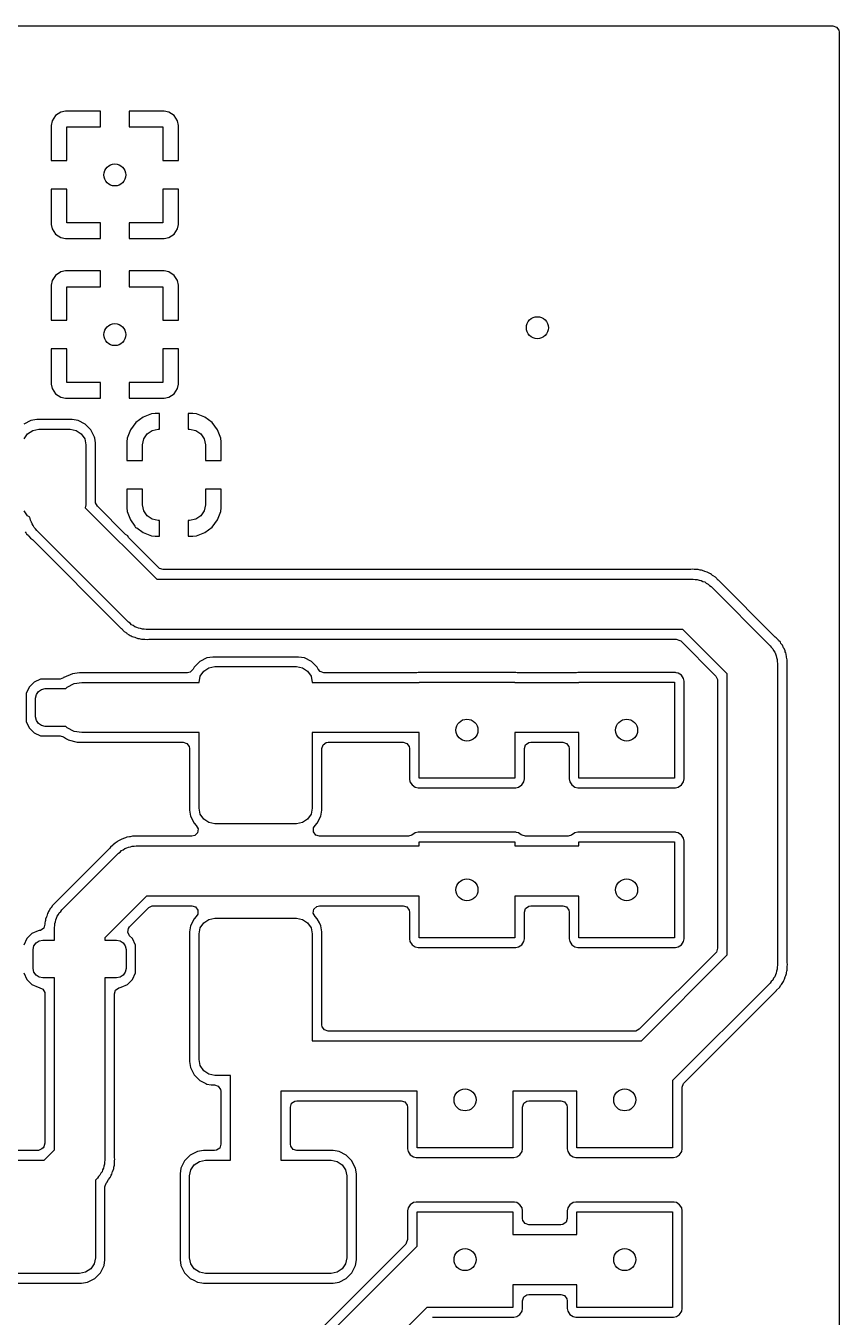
# Model space of a CAD drawing. Extents: x 0.21 to 1.39, y 0.21 to 1.79.
# Drawn here: x 0.88 to 1.389, y 0.98 to 1.789 of the extents above; entities that cross this region are included whole.
import ezdxf

# ---------------------------------------------------------------- set-up
doc = ezdxf.new("R2010")
doc.units = 0
doc.header["$MEASUREMENT"] = 0
doc.layers.add('BLACK', color=7, linetype='CONTINUOUS')

msp = doc.modelspace()

# ---------------------------------------------------------------- linework, layer by layer
at = {"layer": 'BLACK', "linetype": 'CONTINUOUS'}
for p, q in [((0.21496, 1.789), (1.38504, 1.789)), ((1.38504, 1.789), (1.38736, 1.78824)), ((1.38736, 1.78824), (1.3888, 1.78626)), ((1.3888, 1.78626), (1.389, 1.78504)), ((1.389, 1.78504), (1.389, 0.21496)), ((0.89834, 1.73277), (0.89616, 1.72951)), ((0.90159, 1.73494), (0.89834, 1.73277)), ((0.90446, 1.73551), (0.90159, 1.73494)), ((0.92645, 1.73551), (0.90446, 1.73551)), ((0.92645, 1.72567), (0.92645, 1.73551)), ((0.9664, 1.73551), (0.94442, 1.73551)), ((0.94442, 1.73551), (0.94442, 1.72567)), ((0.96927, 1.73494), (0.9664, 1.73551)), ((0.97253, 1.73277), (0.96927, 1.73494)), ((0.9747, 1.72951), (0.97253, 1.73277)), ((0.89616, 1.72951), (0.89559, 1.72664)), ((0.89559, 1.72664), (0.89559, 1.70465)), ((0.90543, 1.70465), (0.90543, 1.72567)), ((0.90543, 1.72567), (0.92645, 1.72567)), ((0.94442, 1.72567), (0.96543, 1.72567)), ((0.96543, 1.72567), (0.96543, 1.70465)), ((0.97528, 1.72664), (0.9747, 1.72951)), ((0.97528, 1.70465), (0.97528, 1.72664)), ((0.89559, 1.70465), (0.90543, 1.70465)), ((0.96543, 1.70465), (0.97528, 1.70465)), ((0.90543, 1.68669), (0.89559, 1.68669)), ((0.89559, 1.68669), (0.89559, 1.6647)), ((0.90543, 1.66567), (0.90543, 1.68669)), ((0.97528, 1.68669), (0.96543, 1.68669)), ((0.96543, 1.68669), (0.96543, 1.66567)), ((0.97528, 1.6647), (0.97528, 1.68669)), ((0.92645, 1.66567), (0.90543, 1.66567)), ((0.92645, 1.65583), (0.92645, 1.66567)), ((0.96543, 1.66567), (0.94442, 1.66567)), ((0.94442, 1.66567), (0.94442, 1.65583)), ((0.89559, 1.6647), (0.89616, 1.66183)), ((0.89616, 1.66183), (0.89834, 1.65857)), ((0.89834, 1.65857), (0.90159, 1.6564)), ((0.96927, 1.6564), (0.97253, 1.65857)), ((0.97253, 1.65857), (0.9747, 1.66183)), ((0.9747, 1.66183), (0.97528, 1.6647)), ((0.90159, 1.6564), (0.90446, 1.65583)), ((0.90446, 1.65583), (0.92645, 1.65583)), ((0.94442, 1.65583), (0.9664, 1.65583)), ((0.9664, 1.65583), (0.96927, 1.6564)), ((0.90159, 1.63494), (0.89834, 1.63277)), ((0.90446, 1.63551), (0.90159, 1.63494)), ((0.92645, 1.63551), (0.90446, 1.63551)), ((0.92645, 1.62567), (0.92645, 1.63551)), ((0.9664, 1.63551), (0.94442, 1.63551)), ((0.94442, 1.63551), (0.94442, 1.62567)), ((0.96927, 1.63494), (0.9664, 1.63551)), ((0.97253, 1.63277), (0.96927, 1.63494)), ((0.89616, 1.62951), (0.89559, 1.62664)), ((0.89559, 1.62664), (0.89559, 1.60465)), ((0.89834, 1.63277), (0.89616, 1.62951)), ((0.90543, 1.60465), (0.90543, 1.62567)), ((0.90543, 1.62567), (0.92645, 1.62567)), ((0.94442, 1.62567), (0.96543, 1.62567)), ((0.96543, 1.62567), (0.96543, 1.60465)), ((0.9747, 1.62951), (0.97253, 1.63277)), ((0.97528, 1.62664), (0.9747, 1.62951)), ((0.97528, 1.60465), (0.97528, 1.62664)), ((0.89559, 1.60465), (0.90543, 1.60465)), ((0.96543, 1.60465), (0.97528, 1.60465)), ((0.90543, 1.58669), (0.89559, 1.58669)), ((0.89559, 1.58669), (0.89559, 1.5647)), ((0.90543, 1.56567), (0.90543, 1.58669)), ((0.97528, 1.58669), (0.96543, 1.58669)), ((0.96543, 1.58669), (0.96543, 1.56567)), ((0.97528, 1.5647), (0.97528, 1.58669)), ((0.89559, 1.5647), (0.89616, 1.56183)), ((0.89616, 1.56183), (0.89834, 1.55857)), ((0.92645, 1.56567), (0.90543, 1.56567)), ((0.92645, 1.55583), (0.92645, 1.56567)), ((0.96543, 1.56567), (0.94442, 1.56567)), ((0.94442, 1.56567), (0.94442, 1.55583)), ((0.97253, 1.55857), (0.9747, 1.56183)), ((0.9747, 1.56183), (0.97528, 1.5647)), ((0.89834, 1.55857), (0.90159, 1.5564)), ((0.90159, 1.5564), (0.90446, 1.55583)), ((0.90446, 1.55583), (0.92645, 1.55583)), ((0.94442, 1.55583), (0.9664, 1.55583)), ((0.9664, 1.55583), (0.96927, 1.5564)), ((0.96927, 1.5564), (0.97253, 1.55857)), ((0.95837, 1.54601), (0.95307, 1.54403)), ((0.96072, 1.54626), (0.95837, 1.54601)), ((0.95837, 1.54601), (0.95837, 1.54601)), ((0.96346, 1.54626), (0.96072, 1.54626)), ((0.96346, 1.53642), (0.96346, 1.54626)), ((0.98417, 1.54626), (0.98143, 1.54626)), ((0.98143, 1.54626), (0.98143, 1.53642)), ((0.98651, 1.54601), (0.98417, 1.54626)), ((0.99181, 1.54403), (0.98651, 1.54601)), ((0.98651, 1.54601), (0.98651, 1.54601)), ((0.88283, 1.54185), (0.87836, 1.53957)), ((0.88655, 1.54244), (0.88283, 1.54185)), ((0.88283, 1.54185), (0.88283, 1.54185)), ((0.88403, 1.53567), (0.8878, 1.53642)), ((0.90873, 1.54244), (0.88655, 1.54244)), ((0.88655, 1.54244), (0.88655, 1.54244)), ((0.8878, 1.53642), (0.90748, 1.53642)), ((0.90748, 1.53642), (0.91125, 1.53567)), ((0.91244, 1.54185), (0.90873, 1.54244)), ((0.90873, 1.54244), (0.90873, 1.54244)), ((0.91692, 1.53957), (0.91244, 1.54185)), ((0.91244, 1.54185), (0.91244, 1.54185)), ((0.92047, 1.53601), (0.91692, 1.53957)), ((0.91692, 1.53957), (0.91692, 1.53957)), ((0.91692, 1.53957), (0.91692, 1.53957)), ((0.91692, 1.53957), (0.91692, 1.53957)), ((0.94854, 1.54064), (0.94514, 1.53611)), ((0.95307, 1.54403), (0.94854, 1.54064)), ((0.95307, 1.54403), (0.95307, 1.54403)), ((0.95883, 1.53567), (0.9626, 1.53642)), ((0.9626, 1.53642), (0.96346, 1.53642)), ((0.98143, 1.53642), (0.98228, 1.53642)), ((0.98228, 1.53642), (0.98605, 1.53567)), ((0.99635, 1.54064), (0.99181, 1.54403)), ((0.99181, 1.54403), (0.99181, 1.54403)), ((0.99974, 1.53611), (0.99635, 1.54064)), ((0.8787, 1.53034), (0.88084, 1.53353)), ((0.88084, 1.53353), (0.88403, 1.53567)), ((0.91125, 1.53567), (0.91444, 1.53353)), ((0.91444, 1.53353), (0.91657, 1.53034)), ((0.91657, 1.53034), (0.91732, 1.52657)), ((0.92275, 1.53154), (0.92047, 1.53601)), ((0.92047, 1.53601), (0.92047, 1.53601)), ((0.92047, 1.53601), (0.92047, 1.53601)), ((0.92287, 1.5308), (0.92275, 1.53154)), ((0.92275, 1.53154), (0.92275, 1.53154)), ((0.92334, 1.52782), (0.92287, 1.5308)), ((0.94317, 1.5308), (0.94291, 1.52846)), ((0.94291, 1.52846), (0.94291, 1.51686)), ((0.94514, 1.53611), (0.94317, 1.5308)), ((0.94317, 1.5308), (0.94317, 1.5308)), ((0.94514, 1.53611), (0.94514, 1.53611)), ((0.95276, 1.52657), (0.95351, 1.53034)), ((0.95351, 1.53034), (0.95564, 1.53353)), ((0.95564, 1.53353), (0.95883, 1.53567)), ((0.98605, 1.53567), (0.98924, 1.53353)), ((0.98924, 1.53353), (0.99138, 1.53034)), ((0.99138, 1.53034), (0.99213, 1.52657)), ((1.00172, 1.5308), (0.99974, 1.53611)), ((0.99974, 1.53611), (0.99974, 1.53611)), ((1.00197, 1.52846), (1.00172, 1.5308)), ((1.00172, 1.5308), (1.00172, 1.5308)), ((1.00197, 1.51686), (1.00197, 1.52846)), ((0.91732, 1.52657), (0.91732, 1.48917)), ((0.92334, 1.51686), (0.92334, 1.52782)), ((0.92334, 1.52782), (0.92334, 1.52782)), ((0.95276, 1.51686), (0.95276, 1.52657)), ((0.99213, 1.52657), (0.99213, 1.51686)), ((0.92334, 1.49889), (0.92334, 1.51686)), ((0.94291, 1.51686), (0.95276, 1.51686)), ((0.99213, 1.51686), (1.00197, 1.51686)), ((0.92334, 1.49097), (0.92334, 1.49889)), ((0.95276, 1.49889), (0.94291, 1.49889)), ((0.94291, 1.49889), (0.94291, 1.48729)), ((0.95276, 1.48917), (0.95276, 1.49889)), ((1.00197, 1.49889), (0.99213, 1.49889)), ((0.99213, 1.49889), (0.99213, 1.48917)), ((1.00197, 1.48729), (1.00197, 1.49889)), ((0.91732, 1.48917), (0.91694, 1.48723)), ((0.92339, 1.49035), (0.92334, 1.49097)), ((0.9245, 1.48817), (0.92339, 1.49035)), ((0.94205, 1.47062), (0.9245, 1.48817)), ((0.95351, 1.48541), (0.95276, 1.48917)), ((0.99213, 1.48917), (0.99138, 1.48541)), ((0.88084, 1.48221), (0.8787, 1.48541)), ((0.88225, 1.48127), (0.88084, 1.48221)), ((0.88247, 1.48061), (0.88225, 1.48127)), ((0.88266, 1.47939), (0.88247, 1.48061)), ((0.91694, 1.48723), (0.96164, 1.44252)), ((0.94291, 1.48729), (0.94317, 1.48495)), ((0.94317, 1.48495), (0.94317, 1.48495)), ((0.94317, 1.48495), (0.94514, 1.47964)), ((0.94514, 1.47964), (0.94514, 1.47964)), ((0.94514, 1.47964), (0.94802, 1.4758)), ((0.95564, 1.48221), (0.95351, 1.48541)), ((0.95883, 1.48008), (0.95564, 1.48221)), ((0.9626, 1.47933), (0.95883, 1.48008)), ((0.98605, 1.48008), (0.98228, 1.47933)), ((0.98924, 1.48221), (0.98605, 1.48008)), ((0.99138, 1.48541), (0.98924, 1.48221)), ((0.99635, 1.47511), (0.99974, 1.47964)), ((0.99974, 1.47964), (1.00172, 1.48495)), ((0.99974, 1.47964), (0.99974, 1.47964)), ((1.00172, 1.48495), (1.00197, 1.48729)), ((1.00172, 1.48495), (1.00172, 1.48495)), ((0.87936, 1.47222), (0.87974, 1.47166)), ((0.87974, 1.47166), (0.87996, 1.47127)), ((0.88322, 1.47828), (0.88266, 1.47939)), ((0.88361, 1.4771), (0.88322, 1.47828)), ((0.88433, 1.4761), (0.88361, 1.4771)), ((0.8849, 1.475), (0.88433, 1.4761)), ((0.88577, 1.47412), (0.8849, 1.475)), ((0.8865, 1.47312), (0.88577, 1.47412)), ((0.94398, 1.41564), (0.8865, 1.47312)), ((0.94802, 1.4758), (0.9483, 1.47499)), ((0.9483, 1.47499), (0.94922, 1.4746)), ((0.94922, 1.4746), (0.95307, 1.47172)), ((0.95307, 1.47172), (0.95307, 1.47172)), ((0.95307, 1.47172), (0.95837, 1.46974)), ((0.96346, 1.47933), (0.9626, 1.47933)), ((0.96346, 1.46949), (0.96346, 1.47933)), ((0.98228, 1.47933), (0.98143, 1.47933)), ((0.98143, 1.47933), (0.98143, 1.46949)), ((0.98651, 1.46974), (0.99181, 1.47172)), ((0.99181, 1.47172), (0.99635, 1.47511)), ((0.99181, 1.47172), (0.99181, 1.47172)), ((0.87996, 1.47127), (0.88013, 1.47098)), ((0.88013, 1.47098), (0.88131, 1.46979)), ((0.88131, 1.46979), (0.88158, 1.46949)), ((0.88158, 1.46949), (0.88264, 1.46819)), ((0.88264, 1.46819), (0.88327, 1.46775)), ((0.88327, 1.46775), (0.88329, 1.46774)), ((0.88329, 1.46774), (0.8838, 1.4673)), ((0.8838, 1.4673), (0.93942, 1.41169)), ((0.94347, 1.46977), (0.94205, 1.47062)), ((0.94405, 1.46863), (0.94347, 1.46977)), ((0.96297, 1.4497), (0.94405, 1.46863)), ((0.95837, 1.46974), (0.95837, 1.46974)), ((0.95837, 1.46974), (0.96072, 1.46949)), ((0.96072, 1.46949), (0.96346, 1.46949)), ((0.98143, 1.46949), (0.98417, 1.46949)), ((0.98417, 1.46949), (0.98651, 1.46974)), ((0.98651, 1.46974), (0.98651, 1.46974)), ((0.96345, 1.4493), (0.96297, 1.4497)), ((0.96578, 1.44854), (0.96345, 1.4493)), ((1.29544, 1.44854), (0.96578, 1.44854)), ((1.29611, 1.4486), (1.29544, 1.44854)), ((1.29689, 1.44873), (1.29611, 1.4486)), ((1.29819, 1.4486), (1.29689, 1.44873)), ((1.29689, 1.44873), (1.29689, 1.44873)), ((1.29689, 1.44873), (1.29689, 1.44873)), ((1.29855, 1.44856), (1.29819, 1.4486)), ((1.29896, 1.44854), (1.29855, 1.44856)), ((1.30063, 1.44854), (1.29896, 1.44854)), ((1.30139, 1.44833), (1.30063, 1.44854)), ((1.30205, 1.4482), (1.30139, 1.44833)), ((1.30284, 1.44812), (1.30205, 1.4482)), ((1.3044, 1.44751), (1.30284, 1.44812)), ((1.30478, 1.44738), (1.3044, 1.44751)), ((1.30639, 1.44693), (1.30478, 1.44738)), ((0.96164, 1.44252), (1.29764, 1.44252)), ((1.29764, 1.44252), (1.29886, 1.44233)), ((1.29886, 1.44233), (1.3001, 1.44233)), ((1.3001, 1.44233), (1.30128, 1.44194)), ((1.30128, 1.44194), (1.3025, 1.44175)), ((1.3025, 1.44175), (1.30361, 1.44119)), ((1.30361, 1.44119), (1.30479, 1.4408)), ((1.30479, 1.4408), (1.30579, 1.44007)), ((1.30579, 1.44007), (1.30689, 1.43951)), ((1.30707, 1.44651), (1.30639, 1.44693)), ((1.30689, 1.43951), (1.30777, 1.43864)), ((1.30767, 1.44621), (1.30707, 1.44651)), ((1.30841, 1.44592), (1.30767, 1.44621)), ((1.30905, 1.44543), (1.30841, 1.44592)), ((1.30974, 1.44491), (1.30905, 1.44543)), ((1.31007, 1.44469), (1.30974, 1.44491)), ((1.3115, 1.44382), (1.31007, 1.44469)), ((1.31325, 1.44195), (1.3115, 1.44382)), ((1.3115, 1.44382), (1.3115, 1.44382)), ((1.3115, 1.44382), (1.3115, 1.44382)), ((1.31334, 1.44185), (1.31325, 1.44195)), ((1.34848, 1.40671), (1.31334, 1.44185)), ((1.30777, 1.43864), (1.30877, 1.43791)), ((1.30877, 1.43791), (1.34578, 1.4009)), ((0.94499, 1.41491), (0.94398, 1.41564)), ((0.94586, 1.41403), (0.94499, 1.41491)), ((0.93942, 1.41169), (0.93951, 1.41159)), ((0.93951, 1.41159), (0.94125, 1.40973)), ((0.94125, 1.40973), (0.94268, 1.40886)), ((0.94268, 1.40886), (0.94302, 1.40863)), ((0.94302, 1.40863), (0.94435, 1.40762)), ((0.94435, 1.40762), (0.94508, 1.40733)), ((0.94508, 1.40733), (0.94569, 1.40703)), ((0.94569, 1.40703), (0.94636, 1.40662)), ((0.94697, 1.41347), (0.94586, 1.41403)), ((0.94797, 1.41274), (0.94697, 1.41347)), ((0.94915, 1.41236), (0.94797, 1.41274)), ((0.95025, 1.41179), (0.94915, 1.41236)), ((0.95148, 1.4116), (0.95025, 1.41179)), ((0.95265, 1.41122), (0.95148, 1.4116)), ((0.95389, 1.41122), (0.95265, 1.41122)), ((0.95512, 1.41102), (0.95389, 1.41122)), ((1.29111, 1.41102), (0.95512, 1.41102)), ((1.3189, 1.38324), (1.29111, 1.41102)), ((0.94636, 1.40662), (0.94636, 1.40662)), ((0.94636, 1.40662), (0.94636, 1.40662)), ((0.94636, 1.40662), (0.94798, 1.40617)), ((0.94798, 1.40617), (0.94836, 1.40604)), ((0.94836, 1.40604), (0.94992, 1.40542)), ((0.94992, 1.40542), (0.9507, 1.40534)), ((0.9507, 1.40534), (0.95137, 1.40522)), ((0.95137, 1.40522), (0.95213, 1.405)), ((0.95213, 1.405), (0.9538, 1.405)), ((0.9538, 1.405), (0.9542, 1.40498)), ((0.9542, 1.40498), (0.95587, 1.40481)), ((0.95587, 1.40481), (0.95665, 1.40495)), ((0.95665, 1.40495), (0.95732, 1.405)), ((0.95732, 1.405), (1.28698, 1.405)), ((1.28698, 1.405), (1.28931, 1.40425)), ((1.28931, 1.40425), (1.28978, 1.40384)), ((1.28978, 1.40384), (1.31172, 1.38191)), ((1.34578, 1.4009), (1.34651, 1.3999)), ((1.34651, 1.3999), (1.34739, 1.39902)), ((1.34739, 1.39902), (1.34795, 1.39792)), ((1.349, 1.40628), (1.34848, 1.40671)), ((1.34964, 1.40582), (1.349, 1.40628)), ((1.3507, 1.40452), (1.34964, 1.40582)), ((1.35097, 1.40422), (1.3507, 1.40452)), ((1.35215, 1.40304), (1.35097, 1.40422)), ((1.35254, 1.40235), (1.35215, 1.40304)), ((1.35215, 1.40304), (1.35215, 1.40304)), ((1.35215, 1.40304), (1.35215, 1.40304)), ((1.35292, 1.40179), (1.35254, 1.40235)), ((1.35342, 1.40118), (1.35292, 1.40179)), ((1.35409, 1.39965), (1.35342, 1.40118)), ((1.35342, 1.40118), (1.35342, 1.40118)), ((1.35427, 1.39928), (1.35409, 1.39965)), ((1.35509, 1.39782), (1.35427, 1.39928)), ((0.98859, 1.39095), (0.98504, 1.38739)), ((0.99307, 1.39323), (0.98859, 1.39095)), ((0.99678, 1.39381), (0.99307, 1.39323)), ((0.99307, 1.39323), (0.99307, 1.39323)), ((1.05046, 1.39381), (0.99678, 1.39381)), ((0.99678, 1.39381), (0.99678, 1.39381)), ((1.05418, 1.39323), (1.05046, 1.39381)), ((1.05046, 1.39381), (1.05046, 1.39381)), ((1.05865, 1.39095), (1.05418, 1.39323)), ((1.05418, 1.39323), (1.05418, 1.39323)), ((1.06045, 1.38915), (1.05865, 1.39095)), ((1.05865, 1.39095), (1.05865, 1.39095)), ((1.05865, 1.39095), (1.05865, 1.39095)), ((1.05865, 1.39095), (1.05865, 1.39095)), ((1.34795, 1.39792), (1.34868, 1.39691)), ((1.34868, 1.39691), (1.34906, 1.39573)), ((1.34906, 1.39573), (1.34962, 1.39463)), ((1.34962, 1.39463), (1.34982, 1.39341)), ((1.34982, 1.39341), (1.3502, 1.39223)), ((1.3502, 1.39223), (1.3502, 1.39099)), ((1.3502, 1.39099), (1.35039, 1.38976)), ((1.35527, 1.39706), (1.35509, 1.39782)), ((1.35509, 1.39782), (1.35509, 1.39782)), ((1.35549, 1.39642), (1.35527, 1.39706)), ((1.3558, 1.39569), (1.35549, 1.39642)), ((1.35603, 1.39403), (1.3558, 1.39569)), ((1.3558, 1.39569), (1.3558, 1.39569)), ((1.35611, 1.39364), (1.35603, 1.39403)), ((1.3565, 1.39201), (1.35611, 1.39364)), ((1.35642, 1.38946), (1.3565, 1.39201)), ((1.3565, 1.39201), (1.3565, 1.39201)), ((0.90893, 1.38336), (0.90345, 1.38098)), ((0.91337, 1.38397), (0.90893, 1.38336)), ((0.98087, 1.38397), (0.91337, 1.38397)), ((0.98267, 1.3844), (0.98087, 1.38397)), ((0.9844, 1.38613), (0.98267, 1.3844)), ((0.98504, 1.38739), (0.9844, 1.38613)), ((0.98894, 1.38172), (0.99107, 1.38491)), ((0.99107, 1.38491), (0.99426, 1.38705)), ((0.99426, 1.38705), (0.99803, 1.3878)), ((0.99803, 1.3878), (1.04921, 1.3878)), ((1.04921, 1.3878), (1.05298, 1.38705)), ((1.05298, 1.38705), (1.05617, 1.38491)), ((1.05617, 1.38491), (1.05831, 1.38172)), ((1.06221, 1.38739), (1.06045, 1.38915)), ((1.06285, 1.38613), (1.06221, 1.38739)), ((1.06405, 1.38473), (1.06285, 1.38613)), ((1.06638, 1.38397), (1.06405, 1.38473)), ((1.12453, 1.38397), (1.06638, 1.38397)), ((1.1253, 1.38405), (1.12453, 1.38397)), ((1.12531, 1.38405), (1.1253, 1.38405)), ((1.1865, 1.38405), (1.12531, 1.38405)), ((1.18651, 1.38405), (1.1865, 1.38405)), ((1.1865, 1.38405), (1.1865, 1.38405)), ((1.18728, 1.38397), (1.18651, 1.38405)), ((1.22453, 1.38397), (1.18728, 1.38397)), ((1.2253, 1.38405), (1.22453, 1.38397)), ((1.22531, 1.38405), (1.2253, 1.38405)), ((1.23211, 1.38405), (1.22531, 1.38405)), ((1.23279, 1.38411), (1.23211, 1.38405)), ((1.23311, 1.38416), (1.23279, 1.38411)), ((1.23401, 1.38407), (1.23311, 1.38416)), ((1.23311, 1.38416), (1.23311, 1.38416)), ((1.23441, 1.38405), (1.23401, 1.38407)), ((1.2865, 1.38405), (1.23441, 1.38405)), ((1.28685, 1.38398), (1.2865, 1.38405)), ((1.2865, 1.38405), (1.2865, 1.38405)), ((1.28825, 1.3837), (1.28685, 1.38398)), ((1.29025, 1.38237), (1.28825, 1.3837)), ((1.3189, 1.20731), (1.3189, 1.38324)), ((1.35039, 1.38976), (1.35039, 1.20079)), ((1.35641, 1.38933), (1.35642, 1.38946)), ((1.35641, 1.20299), (1.35641, 1.38933)), ((0.88172, 1.37497), (0.87992, 1.37089)), ((0.88488, 1.37812), (0.88172, 1.37497)), ((0.88895, 1.37992), (0.88488, 1.37812)), ((0.88995, 1.38004), (0.88895, 1.37992)), ((0.90088, 1.38004), (0.88995, 1.38004)), ((0.9011, 1.38004), (0.90088, 1.38004)), ((0.9032, 1.38086), (0.9011, 1.38004)), ((0.90321, 1.38084), (0.9032, 1.38086)), ((0.90332, 1.3809), (0.90321, 1.38084)), ((0.90338, 1.38092), (0.90332, 1.3809)), ((0.90345, 1.38098), (0.90338, 1.38092)), ((0.90468, 1.37402), (0.90561, 1.37495)), ((0.90561, 1.37495), (0.91, 1.37718)), ((0.91, 1.37718), (0.91486, 1.37795)), ((0.91486, 1.37795), (0.98819, 1.37795)), ((0.98819, 1.37795), (0.98894, 1.38172)), ((1.05831, 1.38172), (1.05906, 1.37795)), ((1.05906, 1.37795), (1.12591, 1.37795)), ((1.12591, 1.37795), (1.12591, 1.37803)), ((1.12591, 1.37803), (1.18591, 1.37803)), ((1.18591, 1.37803), (1.18591, 1.37795)), ((1.18591, 1.37795), (1.22591, 1.37795)), ((1.22591, 1.37795), (1.22591, 1.37803)), ((1.22591, 1.37803), (1.28591, 1.37803)), ((1.28591, 1.37803), (1.28591, 1.31803)), ((1.29158, 1.38038), (1.29025, 1.38237)), ((1.29025, 1.38237), (1.29025, 1.38237)), ((1.29193, 1.37862), (1.29158, 1.38038)), ((1.29158, 1.38038), (1.29158, 1.38038)), ((1.29193, 1.31744), (1.29193, 1.37862)), ((1.31172, 1.38191), (1.31283, 1.37973)), ((1.31283, 1.37973), (1.31288, 1.37911)), ((1.31288, 1.37911), (1.31288, 1.21144)), ((0.87992, 1.37089), (0.87981, 1.36989)), ((0.87981, 1.36989), (0.87981, 1.35452)), ((0.88583, 1.36811), (0.88628, 1.37037)), ((0.88583, 1.3563), (0.88583, 1.36811)), ((0.88628, 1.37037), (0.88756, 1.37229)), ((0.88756, 1.37229), (0.88947, 1.37357)), ((0.88947, 1.37357), (0.89173, 1.37402)), ((0.89173, 1.37402), (0.90468, 1.37402)), ((0.87981, 1.35452), (0.87992, 1.35352)), ((0.87992, 1.35352), (0.88172, 1.34944)), ((0.88628, 1.35404), (0.88583, 1.3563)), ((0.88756, 1.35212), (0.88628, 1.35404)), ((0.88947, 1.35084), (0.88756, 1.35212)), ((0.89173, 1.35039), (0.88947, 1.35084)), ((0.90468, 1.35039), (0.89173, 1.35039)), ((0.90561, 1.34946), (0.90468, 1.35039)), ((0.88172, 1.34944), (0.88172, 1.34944)), ((0.88172, 1.34944), (0.88488, 1.34629)), ((0.88488, 1.34629), (0.88895, 1.34449)), ((0.88895, 1.34449), (0.88995, 1.34437)), ((0.88995, 1.34437), (0.90118, 1.34437)), ((0.90118, 1.34437), (0.90324, 1.3438)), ((0.90324, 1.3438), (0.90515, 1.34263)), ((0.90515, 1.34263), (0.90596, 1.34214)), ((0.91, 1.34723), (0.90561, 1.34946)), ((0.90596, 1.34214), (0.90611, 1.34205)), ((0.91486, 1.34646), (0.91, 1.34723)), ((0.98819, 1.34646), (0.91486, 1.34646)), ((0.98819, 1.29921), (0.98819, 1.34646)), ((1.12591, 1.34646), (1.05906, 1.34646)), ((1.05906, 1.34646), (1.05906, 1.29921)), ((1.12591, 1.31803), (1.12591, 1.34646)), ((1.22591, 1.34646), (1.18591, 1.34646)), ((1.18591, 1.34646), (1.18591, 1.31803)), ((1.22591, 1.31803), (1.22591, 1.34646)), ((0.90611, 1.34205), (0.91187, 1.34044)), ((0.91187, 1.34044), (0.97821, 1.34044)), ((0.97821, 1.34044), (0.98054, 1.33968)), ((0.98054, 1.33968), (0.98198, 1.3377)), ((0.98198, 1.3377), (0.98217, 1.33648)), ((0.98217, 1.33648), (0.98217, 1.29796)), ((1.06507, 1.33648), (1.06583, 1.3388)), ((1.06507, 1.29796), (1.06507, 1.33648)), ((1.06583, 1.3388), (1.06781, 1.34024)), ((1.06781, 1.34024), (1.06904, 1.34044)), ((1.06904, 1.34044), (1.11593, 1.34044)), ((1.11593, 1.34044), (1.11825, 1.33968)), ((1.11825, 1.33968), (1.11969, 1.3377)), ((1.11969, 1.3377), (1.11989, 1.33648)), ((1.11989, 1.33648), (1.11989, 1.31744)), ((1.19193, 1.33648), (1.19268, 1.3388)), ((1.19193, 1.31744), (1.19193, 1.33648)), ((1.19268, 1.3388), (1.19466, 1.34024)), ((1.19466, 1.34024), (1.19589, 1.34044)), ((1.19589, 1.34044), (1.21593, 1.34044)), ((1.21593, 1.34044), (1.21825, 1.33968)), ((1.21825, 1.33968), (1.21969, 1.3377)), ((1.21969, 1.3377), (1.21989, 1.33648)), ((1.21989, 1.33648), (1.21989, 1.31744)), ((1.18591, 1.31803), (1.12591, 1.31803)), ((1.28591, 1.31803), (1.22591, 1.31803)), ((1.11989, 1.31744), (1.12024, 1.31568)), ((1.12024, 1.31568), (1.12024, 1.31568)), ((1.12024, 1.31568), (1.12157, 1.31369)), ((1.12157, 1.31369), (1.12157, 1.31369)), ((1.12157, 1.31369), (1.12157, 1.31369)), ((1.12157, 1.31369), (1.12356, 1.31236)), ((1.12356, 1.31236), (1.12531, 1.31201)), ((1.12531, 1.31201), (1.1865, 1.31201)), ((1.1865, 1.31201), (1.18825, 1.31236)), ((1.18825, 1.31236), (1.19025, 1.31369)), ((1.19025, 1.31369), (1.19158, 1.31568)), ((1.19158, 1.31568), (1.19193, 1.31744)), ((1.21989, 1.31744), (1.22024, 1.31568)), ((1.22024, 1.31568), (1.22024, 1.31568)), ((1.22024, 1.31568), (1.22157, 1.31369)), ((1.22157, 1.31369), (1.22157, 1.31369)), ((1.22157, 1.31369), (1.22157, 1.31369)), ((1.22157, 1.31369), (1.22356, 1.31236)), ((1.22356, 1.31236), (1.22531, 1.31201)), ((1.22531, 1.31201), (1.2865, 1.31201)), ((1.2865, 1.31201), (1.28825, 1.31236)), ((1.28825, 1.31236), (1.29025, 1.31369)), ((1.29025, 1.31369), (1.29158, 1.31568)), ((1.29158, 1.31568), (1.29193, 1.31744)), ((0.98217, 1.29796), (0.98276, 1.29425)), ((0.98276, 1.29425), (0.98276, 1.29425)), ((0.98276, 1.29425), (0.98504, 1.28977)), ((0.98894, 1.29545), (0.98819, 1.29921)), ((0.99107, 1.29225), (0.98894, 1.29545)), ((1.05831, 1.29545), (1.05617, 1.29225)), ((1.05906, 1.29921), (1.05831, 1.29545)), ((1.06221, 1.28977), (1.06449, 1.29425)), ((1.06449, 1.29425), (1.06507, 1.29796)), ((0.98504, 1.28977), (0.98504, 1.28977)), ((0.98504, 1.28977), (0.98504, 1.28977)), ((0.98504, 1.28977), (0.98644, 1.28837)), ((0.98644, 1.28837), (0.98755, 1.28619)), ((0.98755, 1.28619), (0.98717, 1.28377)), ((0.99426, 1.29012), (0.99107, 1.29225)), ((0.99803, 1.28937), (0.99426, 1.29012)), ((1.04921, 1.28937), (0.99803, 1.28937)), ((1.05298, 1.29012), (1.04921, 1.28937)), ((1.05617, 1.29225), (1.05298, 1.29012)), ((1.05984, 1.28679), (1.0608, 1.28837)), ((1.05984, 1.28435), (1.05984, 1.28679)), ((1.0608, 1.28837), (1.06221, 1.28977)), ((0.93623, 1.27774), (0.93554, 1.27735)), ((0.93679, 1.27812), (0.93623, 1.27774)), ((0.9374, 1.27862), (0.93679, 1.27812)), ((0.93894, 1.27928), (0.9374, 1.27862)), ((0.9393, 1.27946), (0.93894, 1.27928)), ((0.94076, 1.28028), (0.9393, 1.27946)), ((0.94153, 1.28047), (0.94076, 1.28028)), ((0.94076, 1.28028), (0.94076, 1.28028)), ((0.94217, 1.28069), (0.94153, 1.28047)), ((0.94289, 1.281), (0.94217, 1.28069)), ((0.94455, 1.28123), (0.94289, 1.281)), ((0.94289, 1.281), (0.94289, 1.281)), ((0.94495, 1.2813), (0.94455, 1.28123)), ((0.94657, 1.2817), (0.94495, 1.2813)), ((0.94912, 1.28161), (0.94657, 1.2817)), ((0.94657, 1.2817), (0.94657, 1.2817)), ((0.94926, 1.28161), (0.94912, 1.28161)), ((0.98364, 1.28161), (0.94926, 1.28161)), ((0.98544, 1.28204), (0.98364, 1.28161)), ((0.98717, 1.28377), (0.98544, 1.28204)), ((1.06128, 1.28237), (1.05984, 1.28435)), ((1.0636, 1.28161), (1.06128, 1.28237)), ((1.11922, 1.28161), (1.0636, 1.28161)), ((1.12143, 1.28228), (1.11922, 1.28161)), ((1.12356, 1.2837), (1.12143, 1.28228)), ((1.12531, 1.28405), (1.12356, 1.2837)), ((1.12356, 1.2837), (1.12356, 1.2837)), ((1.1865, 1.28405), (1.12531, 1.28405)), ((1.12591, 1.27559), (1.12591, 1.27803)), ((1.12591, 1.27803), (1.18591, 1.27803)), ((1.18591, 1.27803), (1.18591, 1.27559)), ((1.18693, 1.28396), (1.1865, 1.28405)), ((1.1865, 1.28405), (1.1865, 1.28405)), ((1.18825, 1.2837), (1.18693, 1.28396)), ((1.18996, 1.28256), (1.18825, 1.2837)), ((1.18825, 1.2837), (1.18825, 1.2837)), ((1.18825, 1.2837), (1.18825, 1.2837)), ((1.19039, 1.28228), (1.18996, 1.28256)), ((1.19259, 1.28161), (1.19039, 1.28228)), ((1.21922, 1.28161), (1.19259, 1.28161)), ((1.22143, 1.28228), (1.21922, 1.28161)), ((1.22356, 1.2837), (1.22143, 1.28228)), ((1.22531, 1.28405), (1.22356, 1.2837)), ((1.22356, 1.2837), (1.22356, 1.2837)), ((1.2865, 1.28405), (1.22531, 1.28405)), ((1.22591, 1.27559), (1.22591, 1.27803)), ((1.22591, 1.27803), (1.28591, 1.27803)), ((1.28591, 1.27803), (1.28591, 1.21803)), ((1.28685, 1.28398), (1.2865, 1.28405)), ((1.2865, 1.28405), (1.2865, 1.28405)), ((1.28825, 1.2837), (1.28685, 1.28398)), ((1.29025, 1.28237), (1.28825, 1.2837)), ((1.29158, 1.28038), (1.29025, 1.28237)), ((1.29025, 1.28237), (1.29025, 1.28237)), ((1.29193, 1.27862), (1.29158, 1.28038)), ((1.29158, 1.28038), (1.29158, 1.28038)), ((1.29193, 1.21744), (1.29193, 1.27862)), ((0.93187, 1.27368), (0.8983, 1.24011)), ((0.90225, 1.23554), (0.93768, 1.27098)), ((0.9323, 1.27419), (0.93187, 1.27368)), ((0.93276, 1.27484), (0.9323, 1.27419)), ((0.93406, 1.2759), (0.93276, 1.27484)), ((0.93276, 1.27484), (0.93276, 1.27484)), ((0.93436, 1.27617), (0.93406, 1.2759)), ((0.93554, 1.27735), (0.93436, 1.27617)), ((0.93554, 1.27735), (0.93554, 1.27735)), ((0.93768, 1.27098), (0.93869, 1.27171)), ((0.93869, 1.27171), (0.93956, 1.27258)), ((0.93956, 1.27258), (0.94067, 1.27315)), ((0.94067, 1.27315), (0.94167, 1.27387)), ((0.94167, 1.27387), (0.94285, 1.27426)), ((0.94285, 1.27426), (0.94395, 1.27482)), ((0.94395, 1.27482), (0.94518, 1.27501)), ((0.94518, 1.27501), (0.94636, 1.2754)), ((0.94636, 1.2754), (0.94759, 1.2754)), ((0.94759, 1.2754), (0.94882, 1.27559)), ((0.94882, 1.27559), (1.12591, 1.27559)), ((1.18591, 1.27559), (1.22591, 1.27559)), ((0.89634, 1.23828), (0.89547, 1.23685)), ((0.89821, 1.24002), (0.89634, 1.23828)), ((0.89634, 1.23828), (0.89634, 1.23828)), ((0.8983, 1.24011), (0.89821, 1.24002)), ((0.95534, 1.24409), (0.92913, 1.21789)), ((1.12591, 1.24409), (0.95534, 1.24409)), ((0.95668, 1.23691), (0.95886, 1.23803)), ((0.95886, 1.23803), (0.95948, 1.23807)), ((0.95948, 1.23807), (0.98364, 1.23807)), ((0.98364, 1.23807), (0.98597, 1.23732)), ((0.98597, 1.23732), (0.98741, 1.23534)), ((1.06008, 1.23591), (1.06181, 1.23764)), ((1.06181, 1.23764), (1.0636, 1.23807)), ((1.0636, 1.23807), (1.11593, 1.23807)), ((1.11593, 1.23807), (1.11825, 1.23732)), ((1.11825, 1.23732), (1.11969, 1.23534)), ((1.12591, 1.21803), (1.12591, 1.24409)), ((1.22591, 1.24409), (1.18591, 1.24409)), ((1.18591, 1.24409), (1.18591, 1.21803)), ((1.19268, 1.23644), (1.19466, 1.23788)), ((1.19466, 1.23788), (1.19589, 1.23807)), ((1.19589, 1.23807), (1.21593, 1.23807)), ((1.21593, 1.23807), (1.21825, 1.23732)), ((1.21825, 1.23732), (1.21969, 1.23534)), ((1.22591, 1.21803), (1.22591, 1.24409)), ((0.89204, 1.22961), (0.89196, 1.22883)), ((0.89265, 1.23117), (0.89204, 1.22961)), ((0.89204, 1.22961), (0.89204, 1.22961)), ((0.89278, 1.23155), (0.89265, 1.23117)), ((0.89323, 1.23316), (0.89278, 1.23155)), ((0.89364, 1.23384), (0.89323, 1.23316)), ((0.89323, 1.23316), (0.89323, 1.23316)), ((0.89394, 1.23444), (0.89364, 1.23384)), ((0.89423, 1.23518), (0.89394, 1.23444)), ((0.89524, 1.23651), (0.89423, 1.23518)), ((0.89423, 1.23518), (0.89423, 1.23518)), ((0.89423, 1.23518), (0.89423, 1.23518)), ((0.89547, 1.23685), (0.89524, 1.23651)), ((0.89821, 1.22805), (0.89841, 1.22928)), ((0.89841, 1.22928), (0.89897, 1.23038)), ((0.89897, 1.23038), (0.89935, 1.23156)), ((0.89935, 1.23156), (0.90008, 1.23256)), ((0.90008, 1.23256), (0.90065, 1.23367)), ((0.90065, 1.23367), (0.90152, 1.23454)), ((0.90152, 1.23454), (0.90225, 1.23554)), ((0.94469, 1.22493), (0.95668, 1.23691)), ((0.98504, 1.22991), (0.98276, 1.22544)), ((0.98644, 1.23131), (0.98504, 1.22991)), ((0.98504, 1.22991), (0.98504, 1.22991)), ((0.98741, 1.23289), (0.98644, 1.23131)), ((0.98741, 1.23534), (0.98741, 1.23289)), ((0.99107, 1.22743), (0.99426, 1.22957)), ((0.99426, 1.22957), (0.99803, 1.23031)), ((0.99803, 1.23031), (1.04921, 1.23031)), ((1.04921, 1.23031), (1.05298, 1.22957)), ((1.05298, 1.22957), (1.05617, 1.22743)), ((1.05969, 1.23349), (1.06008, 1.23591)), ((1.0608, 1.23131), (1.05969, 1.23349)), ((1.06221, 1.22991), (1.0608, 1.23131)), ((1.06348, 1.2274), (1.06221, 1.22991)), ((1.06221, 1.22991), (1.06221, 1.22991)), ((1.06221, 1.22991), (1.06221, 1.22991)), ((1.11969, 1.23534), (1.11989, 1.23411)), ((1.11989, 1.23411), (1.11989, 1.21744)), ((1.19193, 1.23411), (1.19268, 1.23644)), ((1.19193, 1.21744), (1.19193, 1.23411)), ((1.21969, 1.23534), (1.21989, 1.23411)), ((1.21989, 1.23411), (1.21989, 1.21744)), ((0.88748, 1.22244), (0.8834, 1.22064)), ((0.88811, 1.22251), (0.88748, 1.22244)), ((0.88888, 1.22268), (0.88811, 1.22251)), ((0.89086, 1.22412), (0.88888, 1.22268)), ((0.89162, 1.22645), (0.89086, 1.22412)), ((0.89183, 1.22816), (0.89162, 1.2274)), ((0.89162, 1.2274), (0.89162, 1.22645)), ((0.89196, 1.22883), (0.89183, 1.22816)), ((0.89764, 1.22441), (0.89783, 1.22563)), ((0.89764, 1.21654), (0.89764, 1.22441)), ((0.89783, 1.22687), (0.89821, 1.22805)), ((0.89783, 1.22563), (0.89783, 1.22687)), ((0.94357, 1.22151), (0.94396, 1.22392)), ((0.94469, 1.21932), (0.94357, 1.22151)), ((0.94396, 1.22392), (0.94469, 1.22493)), ((0.98276, 1.22544), (0.98217, 1.22172)), ((0.98217, 1.22172), (0.98217, 1.14048)), ((0.98276, 1.22544), (0.98276, 1.22544)), ((0.98819, 1.22047), (0.98894, 1.22424)), ((0.98894, 1.22424), (0.99107, 1.22743)), ((1.05617, 1.22743), (1.05831, 1.22424)), ((1.05831, 1.22424), (1.05906, 1.22047)), ((1.06449, 1.22544), (1.06348, 1.2274)), ((1.06488, 1.22298), (1.06449, 1.22544)), ((1.06507, 1.22172), (1.06488, 1.22298)), ((1.06507, 1.16352), (1.06507, 1.22172)), ((1.06507, 1.22172), (1.06507, 1.22172)), ((0.88025, 1.21749), (0.87845, 1.21341)), ((0.8834, 1.22064), (0.88025, 1.21749)), ((0.88435, 1.21063), (0.8848, 1.21289)), ((0.8848, 1.21289), (0.88608, 1.21481)), ((0.88608, 1.21481), (0.888, 1.21609)), ((0.888, 1.21609), (0.89026, 1.21654)), ((0.89026, 1.21654), (0.89764, 1.21654)), ((0.92913, 1.21789), (0.92913, 1.21654)), ((0.92913, 1.21654), (0.93652, 1.21654)), ((0.93652, 1.21654), (0.93878, 1.21609)), ((0.93878, 1.21609), (0.94069, 1.21481)), ((0.94069, 1.21481), (0.94197, 1.21289)), ((0.94197, 1.21289), (0.94242, 1.21063)), ((0.94652, 1.21749), (0.94469, 1.21932)), ((0.94833, 1.21341), (0.94652, 1.21749)), ((0.94844, 1.21241), (0.94833, 1.21341)), ((0.98819, 1.14173), (0.98819, 1.22047)), ((1.05906, 1.22047), (1.05906, 1.15354)), ((1.11989, 1.21744), (1.12024, 1.21568)), ((1.12024, 1.21568), (1.12024, 1.21568)), ((1.12024, 1.21568), (1.12157, 1.21369)), ((1.12157, 1.21369), (1.12157, 1.21369)), ((1.12157, 1.21369), (1.12157, 1.21369)), ((1.12157, 1.21369), (1.12356, 1.21236)), ((1.18591, 1.21803), (1.12591, 1.21803)), ((1.18825, 1.21236), (1.19025, 1.21369)), ((1.19025, 1.21369), (1.19158, 1.21568)), ((1.19158, 1.21568), (1.19193, 1.21744)), ((1.21989, 1.21744), (1.22024, 1.21568)), ((1.22024, 1.21568), (1.22024, 1.21568)), ((1.22024, 1.21568), (1.22157, 1.21369)), ((1.22157, 1.21369), (1.22157, 1.21369)), ((1.22157, 1.21369), (1.22157, 1.21369)), ((1.22157, 1.21369), (1.22356, 1.21236)), ((1.28591, 1.21803), (1.22591, 1.21803)), ((1.28825, 1.21236), (1.29025, 1.21369)), ((1.29025, 1.21369), (1.29158, 1.21568)), ((1.29158, 1.21568), (1.29193, 1.21744)), ((0.88435, 1.19882), (0.88435, 1.21063)), ((0.94242, 1.21063), (0.94242, 1.19882)), ((0.94844, 1.19704), (0.94844, 1.21241)), ((1.12356, 1.21236), (1.12531, 1.21201)), ((1.12531, 1.21201), (1.1865, 1.21201)), ((1.1865, 1.21201), (1.18825, 1.21236)), ((1.22356, 1.21236), (1.22531, 1.21201)), ((1.22531, 1.21201), (1.2865, 1.21201)), ((1.31172, 1.20864), (1.2638, 1.16072)), ((1.26513, 1.15354), (1.3189, 1.20731)), ((1.2865, 1.21201), (1.28825, 1.21236)), ((1.31212, 1.20912), (1.31172, 1.20864)), ((1.31288, 1.21144), (1.31212, 1.20912)), ((0.8848, 1.19656), (0.88435, 1.19882)), ((0.94242, 1.19882), (0.94197, 1.19656)), ((0.94833, 1.19604), (0.94844, 1.19704)), ((1.34982, 1.19715), (1.34962, 1.19592)), ((1.3502, 1.19832), (1.34982, 1.19715)), ((1.35039, 1.20079), (1.3502, 1.19956)), ((1.3502, 1.19956), (1.3502, 1.19832)), ((1.35607, 1.19637), (1.3562, 1.19703)), ((1.3562, 1.19703), (1.35641, 1.1978)), ((1.35647, 1.20232), (1.35641, 1.20299)), ((1.35641, 1.19947), (1.35643, 1.19987)), ((1.35641, 1.1978), (1.35641, 1.19947)), ((1.35643, 1.19987), (1.35644, 1.19991)), ((1.35644, 1.19991), (1.35661, 1.20154)), ((1.35661, 1.20154), (1.35647, 1.20232)), ((0.87845, 1.19604), (0.88025, 1.19196)), ((0.88025, 1.19196), (0.88025, 1.19196)), ((0.88025, 1.19196), (0.8834, 1.18881)), ((0.8834, 1.18881), (0.88748, 1.18701)), ((0.88608, 1.19464), (0.8848, 1.19656)), ((0.888, 1.19336), (0.88608, 1.19464)), ((0.89026, 1.19291), (0.888, 1.19336)), ((0.89764, 1.19291), (0.89026, 1.19291)), ((0.89764, 1.08526), (0.89764, 1.19291)), ((0.93652, 1.19291), (0.92913, 1.19291)), ((0.92913, 1.19291), (0.92913, 1.07874)), ((0.93878, 1.19336), (0.93652, 1.19291)), ((0.94069, 1.19464), (0.93878, 1.19336)), ((0.93929, 1.18701), (0.94337, 1.18881)), ((0.94197, 1.19656), (0.94069, 1.19464)), ((0.94337, 1.18881), (0.94652, 1.19196)), ((0.94652, 1.19196), (0.94833, 1.19604)), ((1.34578, 1.18965), (1.28472, 1.1286)), ((1.34651, 1.19065), (1.34578, 1.18965)), ((1.34739, 1.19153), (1.34651, 1.19065)), ((1.34795, 1.19264), (1.34739, 1.19153)), ((1.34868, 1.19364), (1.34795, 1.19264)), ((1.34906, 1.19482), (1.34868, 1.19364)), ((1.34962, 1.19592), (1.34906, 1.19482)), ((1.35256, 1.18835), (1.35279, 1.18869)), ((1.35279, 1.18869), (1.3538, 1.19002)), ((1.3538, 1.19002), (1.35409, 1.19075)), ((1.35409, 1.19075), (1.35439, 1.19136)), ((1.35439, 1.19136), (1.3548, 1.19203)), ((1.3548, 1.19203), (1.35525, 1.19364)), ((1.35525, 1.19364), (1.35538, 1.19403)), ((1.35538, 1.19403), (1.35553, 1.19441)), ((1.35553, 1.19441), (1.35599, 1.19559)), ((1.35599, 1.19559), (1.35607, 1.19637)), ((0.88748, 1.18701), (0.88809, 1.18694)), ((0.88809, 1.18694), (0.88811, 1.18694)), ((0.88811, 1.18694), (0.89034, 1.18592)), ((0.89034, 1.18592), (0.89154, 1.18378)), ((0.89154, 1.18378), (0.89162, 1.183)), ((0.89162, 1.183), (0.89162, 1.0894)), ((0.93515, 1.183), (0.93591, 1.18533)), ((0.93515, 1.08094), (0.93515, 1.183)), ((0.93591, 1.18533), (0.93789, 1.18677)), ((0.93789, 1.18677), (0.93866, 1.18694)), ((0.93866, 1.18694), (0.93868, 1.18694)), ((0.93868, 1.18694), (0.93929, 1.18701)), ((1.2919, 1.12726), (1.34973, 1.18509)), ((1.34973, 1.18509), (1.34982, 1.18518)), ((1.34982, 1.18518), (1.35169, 1.18692)), ((1.35169, 1.18692), (1.35256, 1.18835)), ((1.06527, 1.1623), (1.06507, 1.16352)), ((1.06671, 1.16032), (1.06527, 1.1623)), ((1.06904, 1.15956), (1.06671, 1.16032)), ((1.261, 1.15956), (1.06904, 1.15956)), ((1.26162, 1.15961), (1.261, 1.15956)), ((1.2638, 1.16072), (1.26162, 1.15961)), ((1.05906, 1.15354), (1.26513, 1.15354)), ((0.98217, 1.14048), (0.98276, 1.13677)), ((0.98894, 1.13797), (0.98819, 1.14173)), ((0.98276, 1.13677), (0.98276, 1.13677)), ((0.98276, 1.13677), (0.98504, 1.13229)), ((0.98504, 1.13229), (0.98504, 1.13229)), ((0.98504, 1.13229), (0.98504, 1.13229)), ((0.98504, 1.13229), (0.98859, 1.12874)), ((0.99107, 1.13477), (0.98894, 1.13797)), ((0.99426, 1.13264), (0.99107, 1.13477)), ((0.99803, 1.13189), (0.99426, 1.13264)), ((0.98859, 1.12874), (0.98859, 1.12874)), ((0.98859, 1.12874), (0.98859, 1.12874)), ((0.98859, 1.12874), (0.99242, 1.12679)), ((0.99242, 1.12679), (0.99307, 1.12646)), ((0.99307, 1.12646), (0.99583, 1.12602)), ((0.99583, 1.12602), (0.99678, 1.12587)), ((0.99678, 1.12587), (0.99678, 1.12587)), ((0.99678, 1.12587), (0.99678, 1.12587)), ((0.99678, 1.12587), (0.99789, 1.12587)), ((0.99789, 1.12587), (1.00022, 1.12511)), ((1.00787, 1.13189), (0.99803, 1.13189)), ((1.00022, 1.12511), (1.00166, 1.12313)), ((1.00787, 1.07874), (1.00787, 1.13189)), ((1.28472, 1.1286), (1.28472, 1.08654)), ((1.29074, 1.12446), (1.2915, 1.12679)), ((1.29074, 1.08594), (1.29074, 1.12446)), ((1.2915, 1.12679), (1.2919, 1.12726)), ((1.00166, 1.12313), (1.00185, 1.12191)), ((1.00185, 1.12191), (1.00185, 1.08872)), ((1.12472, 1.12205), (1.03937, 1.12205)), ((1.03937, 1.12205), (1.03937, 1.07874)), ((1.04615, 1.11439), (1.04813, 1.11583)), ((1.04813, 1.11583), (1.04935, 1.11603)), ((1.04935, 1.11603), (1.11474, 1.11603)), ((1.11474, 1.11603), (1.11707, 1.11527)), ((1.12472, 1.08654), (1.12472, 1.12205)), ((1.22472, 1.12205), (1.18472, 1.12205)), ((1.18472, 1.12205), (1.18472, 1.08654)), ((1.1915, 1.11439), (1.19348, 1.11583)), ((1.19348, 1.11583), (1.1947, 1.11603)), ((1.1947, 1.11603), (1.21474, 1.11603)), ((1.21474, 1.11603), (1.21707, 1.11527)), ((1.22472, 1.08654), (1.22472, 1.12205)), ((1.04539, 1.11207), (1.04615, 1.11439)), ((1.04539, 1.08872), (1.04539, 1.11207)), ((1.11707, 1.11527), (1.11851, 1.11329)), ((1.11851, 1.11329), (1.1187, 1.11207)), ((1.1187, 1.11207), (1.1187, 1.08594)), ((1.19074, 1.11207), (1.1915, 1.11439)), ((1.19074, 1.08594), (1.19074, 1.11207)), ((1.21707, 1.11527), (1.21851, 1.11329)), ((1.21851, 1.11329), (1.2187, 1.11207)), ((1.2187, 1.11207), (1.2187, 1.08594)), ((0.88698, 1.08476), (0.8334, 1.08476)), ((0.8876, 1.08481), (0.88698, 1.08476)), ((0.88978, 1.08592), (0.8876, 1.08481)), ((0.89046, 1.0866), (0.88978, 1.08592)), ((0.89086, 1.08707), (0.89046, 1.0866)), ((0.89162, 1.0894), (0.89086, 1.08707)), ((0.89111, 1.07874), (0.89764, 1.08526)), ((0.98716, 1.08417), (0.98269, 1.08189)), ((0.99088, 1.08476), (0.98716, 1.08417)), ((0.98716, 1.08417), (0.98716, 1.08417)), ((0.99789, 1.08476), (0.99088, 1.08476)), ((0.99912, 1.08495), (0.99789, 1.08476)), ((1.0011, 1.08639), (0.99912, 1.08495)), ((1.00185, 1.08872), (1.0011, 1.08639)), ((1.04558, 1.0875), (1.04539, 1.08872)), ((1.04702, 1.08552), (1.04558, 1.0875)), ((1.04935, 1.08476), (1.04702, 1.08552)), ((1.07211, 1.08476), (1.04935, 1.08476)), ((1.07583, 1.08417), (1.07211, 1.08476)), ((1.07211, 1.08476), (1.07211, 1.08476)), ((1.08031, 1.08189), (1.07583, 1.08417)), ((1.07583, 1.08417), (1.07583, 1.08417)), ((1.1187, 1.08594), (1.11905, 1.08419)), ((1.11905, 1.08419), (1.11905, 1.08419)), ((1.11905, 1.08419), (1.12038, 1.0822)), ((1.18472, 1.08654), (1.12472, 1.08654)), ((1.18906, 1.0822), (1.19039, 1.08419)), ((1.19039, 1.08419), (1.19074, 1.08594)), ((1.2187, 1.08594), (1.21905, 1.08419)), ((1.21905, 1.08419), (1.21905, 1.08419)), ((1.21905, 1.08419), (1.22038, 1.0822)), ((1.28472, 1.08654), (1.22472, 1.08654)), ((1.28906, 1.0822), (1.29039, 1.08419)), ((1.29039, 1.08419), (1.29074, 1.08594)), ((0.83465, 1.07874), (0.89111, 1.07874)), ((0.92894, 1.07628), (0.92856, 1.0751)), ((0.92913, 1.07874), (0.92894, 1.07752)), ((0.92894, 1.07752), (0.92894, 1.07628)), ((0.93494, 1.07499), (0.93515, 1.07575)), ((0.93521, 1.08027), (0.93515, 1.08094)), ((0.93515, 1.07742), (0.93517, 1.07783)), ((0.93515, 1.07575), (0.93515, 1.07742)), ((0.93517, 1.07783), (0.93523, 1.07834)), ((0.93535, 1.07949), (0.93521, 1.08027)), ((0.93523, 1.07834), (0.93535, 1.07949)), ((0.97913, 1.07834), (0.97685, 1.07386)), ((0.98269, 1.08189), (0.97913, 1.07834)), ((0.98303, 1.07266), (0.98517, 1.07586)), ((0.98517, 1.07586), (0.98836, 1.07799)), ((0.98836, 1.07799), (0.99213, 1.07874)), ((0.99213, 1.07874), (1.00787, 1.07874)), ((1.03937, 1.07874), (1.07087, 1.07874)), ((1.07087, 1.07874), (1.07463, 1.07799)), ((1.07463, 1.07799), (1.07783, 1.07586)), ((1.07783, 1.07586), (1.07996, 1.07266)), ((1.08386, 1.07834), (1.08031, 1.08189)), ((1.08031, 1.08189), (1.08031, 1.08189)), ((1.08031, 1.08189), (1.08031, 1.08189)), ((1.08031, 1.08189), (1.08031, 1.08189)), ((1.08518, 1.07575), (1.08386, 1.07834)), ((1.08386, 1.07834), (1.08386, 1.07834)), ((1.08386, 1.07834), (1.08386, 1.07834)), ((1.08614, 1.07386), (1.08518, 1.07575)), ((1.12038, 1.0822), (1.12038, 1.0822)), ((1.12038, 1.0822), (1.12038, 1.0822)), ((1.12038, 1.0822), (1.12238, 1.08087)), ((1.12238, 1.08087), (1.12413, 1.08052)), ((1.12413, 1.08052), (1.18532, 1.08052)), ((1.18532, 1.08052), (1.18707, 1.08087)), ((1.18707, 1.08087), (1.18906, 1.0822)), ((1.22038, 1.0822), (1.22038, 1.0822)), ((1.22038, 1.0822), (1.22038, 1.0822)), ((1.22038, 1.0822), (1.22238, 1.08087)), ((1.22238, 1.08087), (1.22413, 1.08052)), ((1.22413, 1.08052), (1.28532, 1.08052)), ((1.28532, 1.08052), (1.28707, 1.08087)), ((1.28707, 1.08087), (1.28906, 1.0822)), ((0.92452, 1.0676), (0.92323, 1.06631)), ((0.92525, 1.06861), (0.92452, 1.0676)), ((0.92613, 1.06948), (0.92525, 1.06861)), ((0.92669, 1.07059), (0.92613, 1.06948)), ((0.92742, 1.07159), (0.92669, 1.07059)), ((0.9278, 1.07277), (0.92742, 1.07159)), ((0.92836, 1.07387), (0.9278, 1.07277)), ((0.92856, 1.0751), (0.92836, 1.07387)), ((0.93153, 1.06664), (0.93254, 1.06797)), ((0.93254, 1.06797), (0.93283, 1.06871)), ((0.93283, 1.06871), (0.93313, 1.06931)), ((0.93313, 1.06931), (0.93354, 1.06999)), ((0.93354, 1.06999), (0.93399, 1.0716)), ((0.93399, 1.0716), (0.93412, 1.07198)), ((0.93412, 1.07198), (0.93473, 1.07354)), ((0.93473, 1.07354), (0.93481, 1.07432)), ((0.93481, 1.07432), (0.93494, 1.07499)), ((0.97685, 1.07386), (0.97626, 1.07015)), ((0.97626, 1.07015), (0.97626, 1.01647)), ((0.97685, 1.07386), (0.97685, 1.07386)), ((0.98228, 1.0689), (0.98303, 1.07266)), ((0.98228, 1.01772), (0.98228, 1.0689)), ((1.07996, 1.07266), (1.08071, 1.0689)), ((1.08071, 1.0689), (1.08071, 1.01772)), ((1.08673, 1.07015), (1.08614, 1.07386)), ((1.08673, 1.01647), (1.08673, 1.07015)), ((0.92323, 1.06631), (0.92323, 1.01772)), ((0.92925, 1.06205), (0.93, 1.06438)), ((0.92925, 1.01647), (0.92925, 1.06205)), ((0.93, 1.06438), (0.93028, 1.06469)), ((0.93028, 1.06469), (0.93043, 1.06487)), ((0.93043, 1.06487), (0.9313, 1.0663)), ((0.93043, 1.06487), (0.93043, 1.06487)), ((0.9313, 1.0663), (0.93153, 1.06664)), ((1.12238, 1.05221), (1.12038, 1.05088)), ((1.12413, 1.05256), (1.12238, 1.05221)), ((1.12238, 1.05221), (1.12238, 1.05221)), ((1.18532, 1.05256), (1.12413, 1.05256)), ((1.18567, 1.05249), (1.18532, 1.05256)), ((1.18532, 1.05256), (1.18532, 1.05256)), ((1.18707, 1.05221), (1.18567, 1.05249)), ((1.18906, 1.05088), (1.18707, 1.05221)), ((1.22238, 1.05221), (1.22038, 1.05088)), ((1.22413, 1.05256), (1.22238, 1.05221)), ((1.22238, 1.05221), (1.22238, 1.05221)), ((1.28532, 1.05256), (1.22413, 1.05256)), ((1.28567, 1.05249), (1.28532, 1.05256)), ((1.28532, 1.05256), (1.28532, 1.05256)), ((1.28707, 1.05221), (1.28567, 1.05249)), ((1.28906, 1.05088), (1.28707, 1.05221)), ((1.11905, 1.04888), (1.1187, 1.04713)), ((1.1187, 1.04713), (1.1187, 1.02908)), ((1.12038, 1.05088), (1.11905, 1.04888)), ((1.12038, 1.05088), (1.12038, 1.05088)), ((1.12472, 1.02495), (1.12472, 1.04654)), ((1.12472, 1.04654), (1.18472, 1.04654)), ((1.18472, 1.04654), (1.18472, 1.03228)), ((1.19039, 1.04888), (1.18906, 1.05088)), ((1.18906, 1.05088), (1.18906, 1.05088)), ((1.19074, 1.04713), (1.19039, 1.04888)), ((1.19039, 1.04888), (1.19039, 1.04888)), ((1.19074, 1.04226), (1.19074, 1.04713)), ((1.21905, 1.04888), (1.2187, 1.04713)), ((1.2187, 1.04713), (1.2187, 1.04226)), ((1.22038, 1.05088), (1.21905, 1.04888)), ((1.22038, 1.05088), (1.22038, 1.05088)), ((1.22472, 1.03228), (1.22472, 1.04654)), ((1.22472, 1.04654), (1.28472, 1.04654)), ((1.28472, 1.04654), (1.28472, 0.98654)), ((1.29039, 1.04888), (1.28906, 1.05088)), ((1.28906, 1.05088), (1.28906, 1.05088)), ((1.29074, 1.04713), (1.29039, 1.04888)), ((1.29039, 1.04888), (1.29039, 1.04888)), ((1.29074, 0.98594), (1.29074, 1.04713)), ((1.19094, 1.04104), (1.19074, 1.04226)), ((1.19238, 1.03906), (1.19094, 1.04104)), ((1.1947, 1.0383), (1.19238, 1.03906)), ((1.21474, 1.0383), (1.1947, 1.0383)), ((1.21597, 1.0385), (1.21474, 1.0383)), ((1.21795, 1.03994), (1.21597, 1.0385)), ((1.2187, 1.04226), (1.21795, 1.03994)), ((1.1187, 1.02908), (1.11795, 1.02675)), ((1.18472, 1.03228), (1.22472, 1.03228)), ((1.11754, 1.02628), (1.02364, 0.93238)), ((1.02497, 0.9252), (1.12472, 1.02495)), ((1.11795, 1.02675), (1.11754, 1.02628)), ((0.92035, 1.01076), (0.91715, 1.00862)), ((0.92248, 1.01395), (0.92035, 1.01076)), ((0.92323, 1.01772), (0.92248, 1.01395)), ((0.92638, 1.00828), (0.92866, 1.01275)), ((0.92866, 1.01275), (0.92925, 1.01647)), ((0.97626, 1.01647), (0.97685, 1.01275)), ((0.97685, 1.01275), (0.97685, 1.01275)), ((0.97685, 1.01275), (0.97913, 1.00828)), ((0.98303, 1.01395), (0.98228, 1.01772)), ((0.98517, 1.01076), (0.98303, 1.01395)), ((0.98836, 1.00862), (0.98517, 1.01076)), ((1.07783, 1.01076), (1.07463, 1.00862)), ((1.07996, 1.01395), (1.07783, 1.01076)), ((1.08071, 1.01772), (1.07996, 1.01395)), ((1.08386, 1.00828), (1.08614, 1.01275)), ((1.08614, 1.01275), (1.08673, 1.01647)), ((0.91339, 1.00787), (0.83465, 1.00787)), ((0.91715, 1.00862), (0.91339, 1.00787)), ((0.91835, 1.00244), (0.92283, 1.00472)), ((0.92283, 1.00472), (0.92638, 1.00828)), ((0.97913, 1.00828), (0.97913, 1.00828)), ((0.97913, 1.00828), (0.97913, 1.00828)), ((0.97913, 1.00828), (0.98269, 1.00472)), ((0.98269, 1.00472), (0.98269, 1.00472)), ((0.98269, 1.00472), (0.98269, 1.00472)), ((0.98269, 1.00472), (0.98479, 1.00365)), ((0.98479, 1.00365), (0.98716, 1.00244)), ((0.99213, 1.00787), (0.98836, 1.00862)), ((1.07087, 1.00787), (0.99213, 1.00787)), ((1.07463, 1.00862), (1.07087, 1.00787)), ((1.07583, 1.00244), (1.08031, 1.00472)), ((1.08031, 1.00472), (1.08386, 1.00828)), ((0.8334, 1.00185), (0.91463, 1.00185)), ((0.91463, 1.00185), (0.91835, 1.00244)), ((0.91463, 1.00185), (0.91463, 1.00185)), ((0.98716, 1.00244), (0.98993, 1.002)), ((0.98993, 1.002), (0.99088, 1.00185)), ((0.99088, 1.00185), (0.99088, 1.00185)), ((0.99088, 1.00185), (0.99088, 1.00185)), ((0.99088, 1.00185), (1.07211, 1.00185)), ((1.07211, 1.00185), (1.07583, 1.00244)), ((1.07211, 1.00185), (1.07211, 1.00185)), ((1.22472, 1.00079), (1.18472, 1.00079)), ((1.18472, 1.00079), (1.18472, 0.98654)), ((1.1915, 0.99314), (1.19348, 0.99457)), ((1.19348, 0.99457), (1.1947, 0.99477)), ((1.1947, 0.99477), (1.21474, 0.99477)), ((1.21474, 0.99477), (1.21707, 0.99401)), ((1.22472, 0.98654), (1.22472, 1.00079)), ((1.13085, 0.98654), (1.04263, 0.89831)), ((1.18472, 0.98654), (1.13085, 0.98654)), ((1.19074, 0.99081), (1.1915, 0.99314)), ((1.19074, 0.98594), (1.19074, 0.99081)), ((1.21707, 0.99401), (1.21851, 0.99203)), ((1.21851, 0.99203), (1.2187, 0.99081)), ((1.2187, 0.99081), (1.2187, 0.98594)), ((1.28472, 0.98654), (1.22472, 0.98654)), ((1.13437, 0.98047), (1.13499, 0.98052)), ((1.13499, 0.98052), (1.18532, 0.98052)), ((1.18532, 0.98052), (1.18707, 0.98087)), ((1.18707, 0.98087), (1.18906, 0.9822)), ((1.18906, 0.9822), (1.19039, 0.98419)), ((1.19039, 0.98419), (1.19074, 0.98594)), ((1.2187, 0.98594), (1.21905, 0.98419)), ((1.21905, 0.98419), (1.21905, 0.98419)), ((1.21905, 0.98419), (1.22038, 0.9822)), ((1.22038, 0.9822), (1.22038, 0.9822)), ((1.22038, 0.9822), (1.22038, 0.9822)), ((1.22038, 0.9822), (1.22238, 0.98087)), ((1.22238, 0.98087), (1.22413, 0.98052)), ((1.22413, 0.98052), (1.28532, 0.98052)), ((1.28532, 0.98052), (1.28707, 0.98087)), ((1.28707, 0.98087), (1.28906, 0.9822)), ((1.28906, 0.9822), (1.29039, 0.98419)), ((1.29039, 0.98419), (1.29074, 0.98594))]:
    msp.add_line(p, q, dxfattribs=at)
at = {"layer": 'BLACK'}
for centre in [(0.93543, 1.69567), (0.93543, 1.59567), (1.2, 1.6), (1.15591, 1.34803), (1.25591, 1.34803), (1.15591, 1.24803), (1.25591, 1.24803), (1.15472, 1.11654), (1.25472, 1.11654), (1.15472, 1.01654), (1.25472, 1.01654)]:
    msp.add_circle(centre, 0.00689, dxfattribs=at)

doc.saveas('drawing.dxf')
